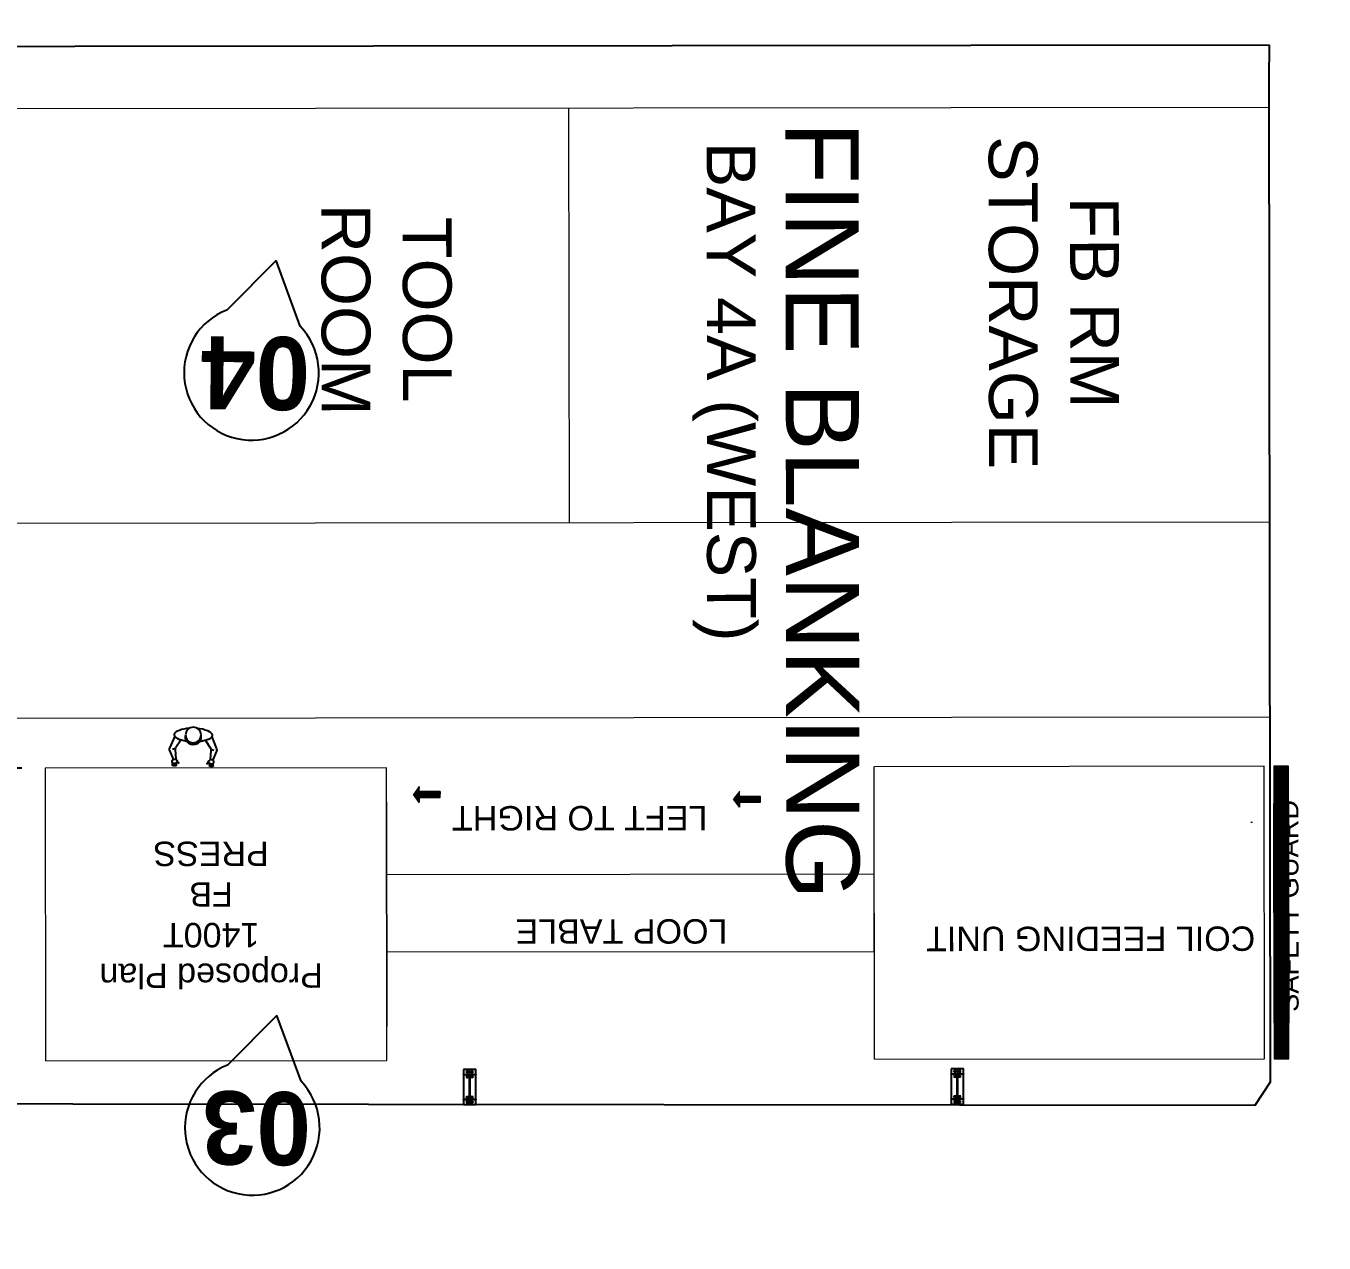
# Model space of a CAD drawing. Header units: feet. Extents: x -99009 to 3252343, y -11094690 to 9035152.
# Drawn here: x 2483849 to 2510470, y -1915925 to -1890971 of the extents above; entities that cross this region are included whole.
import ezdxf

# ---------------------------------------------------------------- set-up
doc = ezdxf.new("R2010")
doc.units = ezdxf.units.FT
doc.header["$PDSIZE"] = -1
for name, color, linetype in [('1', 1, 'Continuous'), ('CRANE_LINES_PLAN', 7, 'Continuous'), ('HATC', 7, 'Continuous'), ('TEXT-INSIDE_BUILDING', 7, 'Continuous')]:
    doc.layers.add(name, color=color, linetype=linetype)
doc.styles.add('SEACAD_Solid_Edge_ANSI', font='')
doc.styles.get("Standard").update_dxf_attribs({"font": 'GOTHICB.TTF'})
doc.styles.get('SEACAD_Solid_Edge_ANSI').set_extended_font_data('Solid Edge ANSI')
doc.dimstyles.new('ANSI_(mm)', dxfattribs={"dimtxt": 1587.5, "dimasz": 1587.5, "dimexe": 793.75, "dimexo": 793.75, "dimgap": 396.875, "dimtad": 0, "dimtih": 1, "dimtoh": 1, "dimdsep": 46, "dimtxsty": 'SEACAD_Solid_Edge_ANSI', "dimblk1": '_SE_FILLED', "dimblk2": '_SE_FILLED', "dimsah": 1, "dimcen": 793.75, "dimadec": 0, "dimazin": 0, "dimtfac": 0.8, "dimtofl": 0, "dimtmove": 0, "dimatfit": 3, "dimfxl": 1, "dimtolj": 1, "dimarcsym": 0})
pattern_1 = [(315.0650517, (2119459.6553, -1013550.6184), (2.242513613, 2.247611553), [])]

# ---------------------------------------------------------------- blocks, each defined once
blk = doc.blocks.new('MAN')
at = {"color": 7, "linetype": 'Continuous'}
for p, q in [((-27.22, 20.05), (-30.53, 12.08)), ((-23.17, 17.49), (-26.47, 12.55)), ((-7.04, 17.49), (-3.73, 12.55)), ((-2.98, 20.05), (0.32, 12.08)), ((-30.53, 10.56), (-28.19, 4.78)), ((-26.74, 11.95), (-28.68, 11.31)), ((-26.81, 11.3), (-26.37, 4.78)), ((-3.39, 11.3), (-3.83, 4.78)), ((-3.46, 11.95), (-1.52, 11.31)), ((0.33, 10.56), (-2.02, 4.78)), ((-28.46, 0.86), (-28.46, 2.59)), ((-28.19, 4.78), (-26.37, 4.78)), ((-27.86, 0.86), (-27.86, 2.59)), ((-27.26, 0.86), (-27.26, 2.59)), ((-26.66, 0.86), (-26.66, 2.59)), ((-26.06, 2.59), (-26.06, 0.86)), ((-24.9, 2.26), (-25.49, 2.81)), ((-25.08, 3.25), (-24.49, 2.69)), ((-5.12, 3.25), (-5.71, 2.69)), ((-5.3, 2.26), (-4.71, 2.81)), ((-4.14, 2.59), (-4.14, 0.86)), ((-2.02, 4.78), (-3.83, 4.78)), ((-3.54, 0.86), (-3.54, 2.59)), ((-2.94, 0.86), (-2.94, 2.59)), ((-2.34, 0.86), (-2.34, 2.59)), ((-1.74, 0.86), (-1.74, 2.59))]:
    blk.add_line(p, q, dxfattribs=at)
blk.add_circle((-15.1, 21.01), 5.09, dxfattribs=at)
for centre, radius, start, end in [((-15.1, 19.59), 5.09, 171.99782, 8.00218), ((-28.68, 11.31), 2, 157.48764, 202.08323), ((-24.81, 11.44), 2, 146.22488, 183.84048), ((-5.39, 11.44), 2, 356.15952, 33.77512), ((-1.52, 11.31), 2, 337.91677, 22.51236), ((-26.65, 3.47), 2.02, 139.55669, 205.93577), ((-28.16, 0.86), 0.3, 180, 0), ((-27.56, 0.86), 0.3, 180, 0), ((-26.96, 0.86), 0.3, 180, 0), ((-26.36, 0.86), 0.3, 180, 0), ((-28.73, 1.49), 4.05, 25.7976, 54.39002), ((-25.71, 2.52), 0.363, 53.31425, 169.03134), ((-24.69, 2.48), 0.3, 226.79354, 46.79354), ((-5.51, 2.48), 0.3, 133.20646, 313.20646), ((-1.47, 1.49), 4.05, 125.60998, 154.2024), ((-4.49, 2.52), 0.363, 10.96866, 126.68575), ((-3.84, 0.86), 0.3, 180, 0), ((-3.24, 0.86), 0.3, 180, 0), ((-2.64, 0.86), 0.3, 180, 0), ((-2.04, 0.86), 0.3, 180, 0), ((-3.55, 3.47), 2.02, 334.06423, 40.44331)]:
    blk.add_arc(centre, radius, start, end, dxfattribs=at)
for major_axis, start_param, end_param in [((12.38, 0), 1.75705, 4.370029), ((-12.38, 0), 1.913156, 4.526135)]:
    blk.add_ellipse((-15.1, 21.01), major_axis=major_axis, ratio=0.373585, start_param=start_param, end_param=end_param, dxfattribs=at)
blk = doc.blocks.new('_SE_FILLED')
at = {"color": 0}
blk.add_line((0, 0), (-1, 0), dxfattribs=at)
blk.add_solid([(0, 0), (-1, -0.1665), (-1, 0.1665), (0, 0)], dxfattribs=at)
blk = doc.blocks.new('*D2497')
at = {"color": 0, "linetype": 'Continuous', "lineweight": -2}
for p, q in [((2478826, -1904216), (2478825, -1903264)), ((2460697, -1905189), (2479303, -1905168)), ((2483765, -1906191), (2478352, -1906197)), ((2478832, -1909924), (2478828, -1906196)), ((2479785, -1909924), (2478832, -1909924))]:
    blk.add_line(p, q, dxfattribs=at)
at = {"layer": 'Defpoints', "color": 0}
for p in [(2460220, -1905190), (2484383, -1905163), (2484241, -1906190)]:
    blk.add_point(p, dxfattribs=at)
at = {"color": 0, "lineweight": -2, "xscale": 952.5000000000002, "yscale": 952.5000000000002, "zscale": 952.5000000000002}
for p, rotation in [((2478827, -1905169), 270.0650517140701), ((2478828, -1906196), 90.06505171407008)]:
    blk.add_blockref('_SE_FILLED', p, dxfattribs=dict(at, rotation=rotation))
at = {"color": 0, "lineweight": 15, "insert": (2481610, -1909924), "char_height": 952.5, "attachment_point": 5, "style": 'SEACAD_Solid_Edge_ANSI'}
blk.add_mtext('\\A1;\\A1;\\L1000\\l', dxfattribs=at)
blk = doc.blocks.new('A$Cb2c5b9ed')
at = {"color": 7}
for p, q in [((1169, 3727), (511, 2454)), ((2046, 2593), (1169, 3727))]:
    blk.add_line(p, q, dxfattribs=at)
blk.add_arc((1382, 1382), 1382, 129.0805, 61.26, dxfattribs=at)
blk = doc.blocks.new('24')
h = blk.add_hatch(color=7)
h.dxf.hatch_style = 1
edge = h.paths.add_edge_path()
edge.add_ellipse((0, 0), major_axis=(15, 0), ratio=1, start_angle=0, end_angle=360)
at = {"color": 1}
for p, q in [((-30, 0), (30, 0)), ((0, 30), (0, -30))]:
    blk.add_line(p, q, dxfattribs=at)
at = {"color": 7}
blk.add_circle((0, 0), 15, dxfattribs=at)
blk = doc.blocks.new('zw$CD60')
at = {"color": 1}
for p, rotation in [((-50, 50), 270), ((50, -50), 90.00000000000001)]:
    blk.add_blockref('24', p, dxfattribs=dict(at, rotation=rotation))
at = {"color": 1, "xscale": -1}
for p, rotation in [((50, 50), 89.99999999999982), ((-50, -50), 270)]:
    blk.add_blockref('24', p, dxfattribs=dict(at, rotation=rotation))
blk = doc.blocks.new('WEDFWEFWEFEWFWE')
at = {"color": 1}
blk.add_lwpolyline([(1053661, 482084), (1053661, 482804), (1053911, 482804), (1053911, 482084)], close=True, dxfattribs=at)
at = {"color": 3}
blk.add_lwpolyline([(1053661, 482184), (1053911, 482184), (1053911, 482194), (1053789, 482194), (1053789, 482694), (1053911, 482694), (1053911, 482704), (1053661, 482704), (1053661, 482694), (1053784, 482694), (1053784, 482194), (1053661, 482194)], close=True, dxfattribs=at)
at = {"color": 4}
for points in [[(1053784, 482704), (1053789, 482704), (1053789, 482804), (1053784, 482804)], [(1053784, 482184), (1053789, 482184), (1053789, 482084), (1053784, 482084)]]:
    blk.add_lwpolyline(points, close=True, dxfattribs=at)
at = {"color": 1, "rotation": 180}
blk.add_blockref('zw$CD60', (1053786, 482704), dxfattribs=at)
at = {"color": 1, "xscale": -1}
blk.add_blockref('zw$CD60', (1053786, 482184), dxfattribs=at)

msp = doc.modelspace()

# ---------------------------------------------------------------- hatches: boundary and pattern name
at = {"linetype": 'Continuous', "lineweight": 15}
h = msp.add_hatch(dxfattribs=at)
h.set_pattern_fill('LINE', angle=315.065051714, style=0)
h.set_pattern_definition(pattern_1)
h.paths.add_polyline_path([(2509747.77869, -1912148.60737), (2509740.96649, -1906148.61124), (2509440.96669, -1906148.95185), (2509447.77888, -1912148.94798)])
h = msp.add_hatch(dxfattribs=at)
h.set_pattern_fill('LINE', angle=315.065051714, style=0)
h.set_pattern_definition(pattern_1)
h.paths.add_polyline_path([(2492345.14009, -1906787.38122), (2492345.00485, -1906668.2653), (2491914.36158, -1906668.75423), (2491914.24562, -1906566.62), (2491793.89502, -1906728.44905), (2491914.61278, -1906890.00439), (2491914.49682, -1906787.87016)])
h = msp.add_hatch(dxfattribs=at)
h.set_pattern_fill('LINE', angle=315.065051714, style=0)
h.set_pattern_definition(pattern_1)
h.paths.add_polyline_path([(2498909.8317, -1906885.18569), (2498909.69646, -1906766.06976), (2498479.05319, -1906766.5587), (2498478.93723, -1906664.42447), (2498358.58663, -1906826.25351), (2498479.30439, -1906987.80886), (2498479.18843, -1906885.67463)])

# ---------------------------------------------------------------- linework, layer by layer
at = {"color": 7, "linetype": 'Continuous', "lineweight": 15}
for p, q in [((2480229.4279, -1892667.80881), (2509347.08414, -1892634.74958)), ((2494977.52536, -1892651.0643), (2494987.17538, -1901150.53858)), ((2459860.01607, -1901191.4208), (2509356.7353, -1901135.22385)), ((2459865.22222, -1905190.41747), (2509361.27563, -1905134.22128)), ((2459865.22222, -1905190.41747), (2509361.27563, -1905134.22128)), ((2459865.22352, -1905191.41747), (2509361.27676, -1905135.22128)), ((2491240.99264, -1906182.1459), (2484240.99716, -1906190.09346)), ((2484240.99716, -1906190.09346), (2484247.80935, -1912190.0896)), ((2491247.80484, -1912182.14203), (2491240.99264, -1906182.1459)), ((2509240.96682, -1906149.17892), (2501240.97197, -1906158.26185)), ((2501247.78417, -1912158.25799), (2501240.97197, -1906158.26185)), ((2509247.77901, -1912149.17505), (2509240.96682, -1906149.17892)), ((2509740.96649, -1906148.61124), (2509440.96669, -1906148.95185)), ((2509740.96649, -1906148.61124), (2509440.96669, -1906148.95185)), ((2509740.96649, -1906148.61124), (2509440.96669, -1906148.95185)), ((2509440.96669, -1906148.95185), (2509447.77888, -1912148.94798)), ((2509440.96669, -1906148.95185), (2509447.77888, -1912148.94798)), ((2509440.96669, -1906148.95185), (2509447.77888, -1912148.94798)), ((2509747.77869, -1912148.60737), (2509740.96649, -1906148.61124)), ((2509747.77869, -1912148.60737), (2509740.96649, -1906148.61124)), ((2509747.77869, -1912148.60737), (2509740.96649, -1906148.61124)), ((2491914.24562, -1906566.62), (2491793.89502, -1906728.44905)), ((2491914.24562, -1906566.62), (2491793.89502, -1906728.44905)), ((2491914.24562, -1906566.62), (2491793.89502, -1906728.44905)), ((2491914.36158, -1906668.75423), (2491914.24562, -1906566.62)), ((2491914.36158, -1906668.75423), (2491914.24562, -1906566.62)), ((2491914.36158, -1906668.75423), (2491914.24562, -1906566.62)), ((2491793.89502, -1906728.44905), (2491914.61278, -1906890.00439)), ((2491793.89502, -1906728.44905), (2491914.61278, -1906890.00439)), ((2491914.61278, -1906890.00439), (2491793.89502, -1906728.44905)), ((2492345.00485, -1906668.2653), (2491914.36158, -1906668.75423)), ((2492345.00485, -1906668.2653), (2491914.36158, -1906668.75423)), ((2492345.00485, -1906668.2653), (2491914.36158, -1906668.75423)), ((2491914.49682, -1906787.87016), (2492345.14009, -1906787.38122)), ((2491914.49682, -1906787.87016), (2492345.14009, -1906787.38122)), ((2492345.14009, -1906787.38122), (2491914.49682, -1906787.87016)), ((2491914.61278, -1906890.00439), (2491914.49682, -1906787.87016)), ((2491914.61278, -1906890.00439), (2491914.49682, -1906787.87016)), ((2491914.49682, -1906787.87016), (2491914.61278, -1906890.00439)), ((2492345.14009, -1906787.38122), (2492345.00485, -1906668.2653)), ((2492345.14009, -1906787.38122), (2492345.00485, -1906668.2653)), ((2492345.14009, -1906787.38122), (2492345.00485, -1906668.2653)), ((2498478.93723, -1906664.42447), (2498358.58663, -1906826.25351)), ((2498478.93723, -1906664.42447), (2498358.58663, -1906826.25351)), ((2498478.93723, -1906664.42447), (2498358.58663, -1906826.25351)), ((2498358.58663, -1906826.25351), (2498479.30439, -1906987.80886)), ((2498358.58663, -1906826.25351), (2498479.30439, -1906987.80886)), ((2498479.30439, -1906987.80886), (2498358.58663, -1906826.25351)), ((2498479.05319, -1906766.5587), (2498478.93723, -1906664.42447)), ((2498479.05319, -1906766.5587), (2498478.93723, -1906664.42447)), ((2498479.05319, -1906766.5587), (2498478.93723, -1906664.42447)), ((2498909.69646, -1906766.06976), (2498479.05319, -1906766.5587)), ((2498909.69646, -1906766.06976), (2498479.05319, -1906766.5587)), ((2498909.69646, -1906766.06976), (2498479.05319, -1906766.5587)), ((2498909.8317, -1906885.18569), (2498909.69646, -1906766.06976)), ((2498909.8317, -1906885.18569), (2498909.69646, -1906766.06976)), ((2498909.8317, -1906885.18569), (2498909.69646, -1906766.06976)), ((2491241.7874, -1906882.14545), (2491247.01009, -1911482.14248)), ((2498479.18843, -1906885.67463), (2498909.8317, -1906885.18569)), ((2498479.18843, -1906885.67463), (2498909.8317, -1906885.18569)), ((2498909.8317, -1906885.18569), (2498479.18843, -1906885.67463)), ((2498479.30439, -1906987.80886), (2498479.18843, -1906885.67463)), ((2498479.30439, -1906987.80886), (2498479.18843, -1906885.67463)), ((2498479.18843, -1906885.67463), (2498479.30439, -1906987.80886)), ((2509446.94159, -1911411.47885), (2509441.83244, -1906911.48175)), ((2509701.83227, -1906911.18655), (2509741.83224, -1906911.14114)), ((2509741.83224, -1906911.14114), (2509746.94139, -1911411.13824)), ((2509741.83224, -1906911.14114), (2509746.94139, -1911411.13824)), ((2509005.49655, -1907300.30896), (2508965.49658, -1907300.35437)), ((2501243.47749, -1908365.04957), (2491243.48393, -1908376.40324)), ((2501245.27866, -1909951.47026), (2501243.47749, -1908365.04957)), ((2501245.27866, -1909951.47026), (2491245.2851, -1909962.82393)), ((2484247.80935, -1912190.0896), (2491247.80484, -1912182.14203)), ((2501247.78417, -1912158.25799), (2509247.77901, -1912149.17505)), ((2509445.71422, -1912148.95033), (2509745.71403, -1912148.60972)), ((2509447.77888, -1912148.94798), (2509747.77869, -1912148.60737)), ((2509447.77888, -1912148.94798), (2509747.77869, -1912148.60737))]:
    msp.add_line(p, q, dxfattribs=at)
at = {"color": 141, "lineweight": -3}
msp.add_lwpolyline([(2509352.30628, -1891366.27444), (2460347.51138, -1891421.91287), (2459848.96736, -1892704.58666), (2459874.92155, -1912640.76086), (2460556.69512, -1913042.0609), (2509054.95243, -1913096.56854), (2509369.7754, -1912620.59026), (2509346.42404, -1892053.35133)], close=True, dxfattribs=at)
at = {"layer": '1'}
msp.add_arc((2520410.24778, -1978395.99612), 100000, 84.1346387202, 194.3871675539, dxfattribs=at)

# ---------------------------------------------------------------- block references
at = {"color": 187, "rotation": 342.4000381669126}
for p in [(2486738.28731, -1898980.5633), (2486755.86453, -1914462.09593)]:
    msp.add_blockref('A$Cb2c5b9ed', p, dxfattribs=at)
at = {"xscale": -1, "rotation": 180.0650517140735}
for p in [(1438615.27433, -1431479.6331), (1448615.26788, -1431468.27943)]:
    msp.add_blockref('WEDFWEFWEFEWFWE', p, dxfattribs=at)
at = {"layer": 'HATC', "color": 7, "lineweight": 15, "xscale": -31.16836346779805, "yscale": 31.16836346779808, "zscale": 31.16836346779808, "rotation": 359.0195843010299}
msp.add_blockref('MAN', (2486799.29435, -1906154.13852), dxfattribs=at)

# ---------------------------------------------------------------- texts
at = {"lineweight": 15, "rotation": 270.065051714}
for s, insert, char_height, width, attachment_point in [('{\\fArial|b0||i0||c0|p34;\\C7;\\H1500.;\\W1.;FINE BLANKING}', (2499421.13904, -1908881.89926), 1500, 16235.8696309, 9), ('{\\fArial|b0||i0||c0|p34;\\C7;\\H1000.;\\W1.;FB RM \\P}{\\fArial|b0||i0||c0|p34;\\C7;\\H1000.;\\W1.;STORAGE}', (2504922.91773, -1896643.77001), 1000, 6999.3896193, 5), ('{\\fArial|b0||i0||c0|p34;\\C7;\\H1000.;\\W1.;TOOL \\P}{\\fArial|b0||i0||c0|p34;\\C7;\\H1000.;\\W1.;ROOM}', (2491238.15373, -1896789.11131), 1000, 4523.5463522, 5)]:
    msp.add_mtext(s, dxfattribs=dict(at, insert=insert, char_height=char_height, width=width, attachment_point=attachment_point))
at = {"color": 3, "char_height": 1500, "width": 4449.2258076, "attachment_point": 1, "rotation": 179.388224178}
for s, insert in [('{04}', (2489664.15851, -1898852.86783)), ('{03}', (2489681.73573, -1914334.40046))]:
    msp.add_mtext(s, dxfattribs=dict(at, insert=insert))
at = {"layer": 'CRANE_LINES_PLAN', "lineweight": 15, "insert": (2498814.18054, -1898468.40125), "char_height": 1000, "width": 10694.4060777, "attachment_point": 2, "rotation": 270.065051714}
msp.add_mtext('{\\fArial|b0||i0||c0|p34;\\C7;\\H1000.;\\W1.;BAY 4A (WEST) \\P}', dxfattribs=at)
at = {"layer": 'TEXT-INSIDE_BUILDING', "lineweight": 15, "attachment_point": 2}
for s, insert, char_height, width, rotation in [('{\\fArial|b0||i0||c0|p34;\\C7;\\H500.;\\W1.;LEFT TO RIGHT}', (2495206.12172, -1907464.27986), 500, 6231.5873439, 180.065051714), ('{\\fArial|b0||i0||c0|p34;\\C7;\\H400.;\\W1.;SAFETY GUARD}', (2509546.11367, -1909012.91321), 400, 4510.7315949, 90.065051714), ('{\\fArial|b0|i0|c0|p34;{\\C7;Proposed Plan\\P1400T\\PFB\\PPRESS}}', (2487648.08101, -1910694.73793), 500, 4825.6508919, 180.065051714), ('{\\fArial|b0||i0||c0|p34;\\C7;\\H500.;\\W1.;LOOP TABLE}', (2496060.93198, -1909787.07261), 500, 6231.5873439, 180.065051714), ('{\\fArial|b0||i0||c0|p34;\\C7;\\H500.;\\W1.;COIL FEEDING UNIT}', (2505684.05622, -1909937.5348), 500, 7617.4165519, 180.065051714)]:
    msp.add_mtext(s, dxfattribs=dict(at, insert=insert, char_height=char_height, width=width, rotation=rotation))

# ---------------------------------------------------------------- dimensions: what is measured, and where the dimension line sits
at = {"color": 7, "linetype": 'Continuous', "lineweight": 15}
dim = msp.add_linear_dim(base=(2478826.88984, -1905168.88901), p1=(2484240.99716, -1906190.09346), p2=(2460220.25217, -1905190.01438), angle=270.065051714, text='\\A1;\\L1000\\l', dimstyle='ANSI_(mm)', override={"dimtxt": 952.5, "dimasz": 952.5, "dimexe": 476.25, "dimexo": 476.25, "dimgap": 238.125, "dimdec": 0, "dimcen": 476.25}, dxfattribs=at)
dim.commit()
dim.dimension.update_dxf_attribs({"geometry": '*D2497', "text_midpoint": (2481610.4133, -1909923.70755), "dimtype": 160})

doc.saveas('drawing.dxf')
